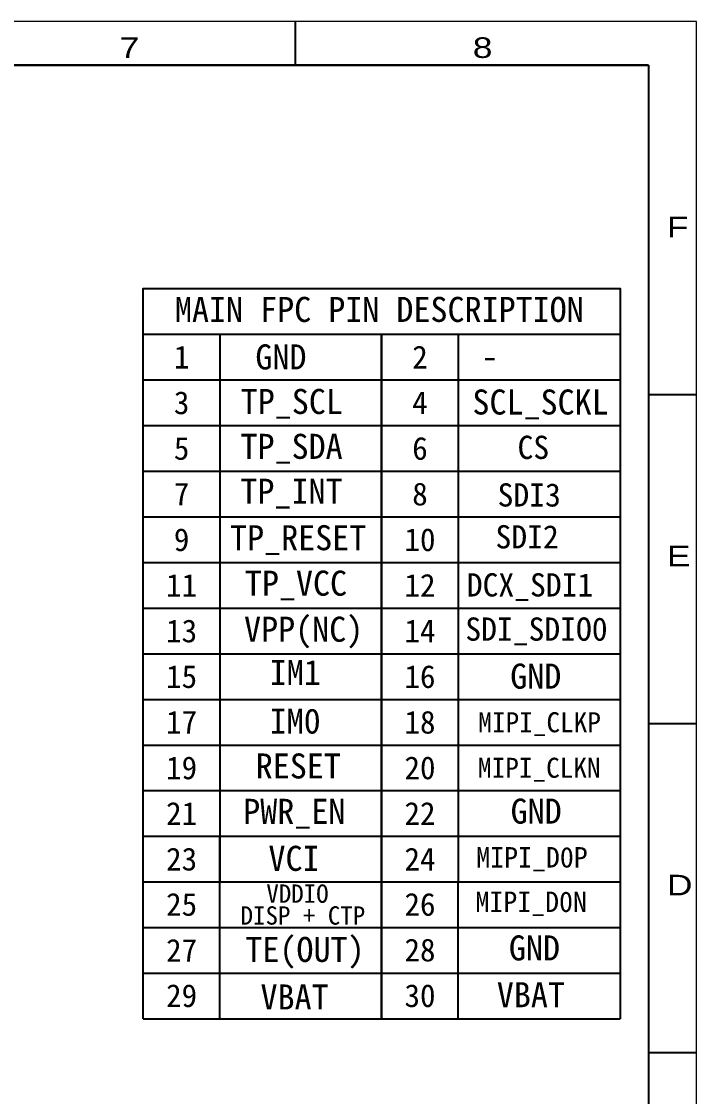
# Model space of a CAD drawing. Header units: millimetres. Extents: x 13 to 345, y 14 to 248.
# Drawn here: x 268.2 to 345.1, y 125.8 to 248.3 of the extents above; entities that cross this region are included whole.
import ezdxf

# ---------------------------------------------------------------- set-up
doc = ezdxf.new("R2010")
doc.units = ezdxf.units.MM
doc.styles.add('TEXTSTYLE_1', font='gdt_____.ttf', dxfattribs={"width": 0.8})
doc.styles.add('宋体', font='SimSun.ttf')

msp = doc.modelspace()

# ---------------------------------------------------------------- linework, layer by layer
at = {"color": 7, "linetype": 'Continuous'}
for p, q in [((299.3747, 243.3294), (299.3747, 248.3247)), ((339.6232, 243.3294), (19.0619, 243.3294)), ((248.5719, 243.3294), (339.6232, 243.3294)), ((339.6232, 243.3294), (339.6232, 18.2918)), ((339.6232, 243.3294), (339.6232, 210.0989)), ((339.6232, 205.8231), (345.0894, 205.8231)), ((339.6232, 168.3168), (345.0894, 168.3168)), ((339.6232, 130.8106), (345.0894, 130.8106))]:
    msp.add_line(p, q, dxfattribs=at)
at = {"color": 7, "lineweight": 15}
msp.add_line((339.6232, 243.3294), (339.6232, 221.8861), dxfattribs=at)
at = {"color": 0, "linetype": 'Continuous', "ltscale": 0.5}
msp.add_line((339.6232, 243.3294), (339.6232, 177.3719), dxfattribs=at)
at = {"lineweight": 0}
msp.add_lwpolyline([(345.0894, 13.7888), (345.0894, 248.3247), (13.4133, 248.3247), (13.4133, 13.7888)], close=True, dxfattribs=at)
at = {"color": 3}
for points in [[(282.034, 134.6546), (282.034, 217.8776), (309.2044, 217.8776)], [(309.2044, 217.8776), (336.3748, 217.8776), (336.3748, 134.6546)], [(309.2044, 212.6762), (309.2044, 134.6546)], [(309.2044, 134.6546), (309.2044, 212.6762)]]:
    msp.add_lwpolyline(points, dxfattribs=at)
at = {"color": 0, "linetype": 'Continuous'}
for points in [[(282.034, 212.6762), (309.2044, 212.6762)], [(290.7724, 212.6762), (290.7724, 150.2589)], [(309.2044, 212.6762), (336.3748, 212.6762)], [(317.9428, 212.6762), (317.9428, 150.2589)], [(282.034, 207.4748), (309.2044, 207.4748)], [(309.2044, 207.4748), (336.3748, 207.4748)], [(282.034, 202.2733), (309.2044, 202.2733)], [(309.2044, 202.2733), (336.3748, 202.2733)], [(282.034, 197.0719), (309.2044, 197.0719)], [(309.2044, 197.0719), (336.3748, 197.0719)], [(282.034, 191.8704), (309.2044, 191.8704)], [(309.2044, 191.8704), (336.3748, 191.8704)], [(282.034, 186.669), (309.2044, 186.669)], [(309.2044, 186.669), (336.3748, 186.669)], [(282.034, 181.4676), (309.2044, 181.4676)], [(309.2044, 181.4676), (336.3748, 181.4676)], [(282.034, 176.2661), (309.2044, 176.2661)], [(309.2044, 176.2661), (336.3748, 176.2661)], [(282.034, 171.0647), (309.2044, 171.0647)], [(309.2044, 171.0647), (336.3748, 171.0647)], [(282.034, 165.8633), (309.2044, 165.8633)], [(309.2044, 165.8633), (336.3748, 165.8633)], [(282.034, 160.6618), (309.2044, 160.6618)], [(309.2044, 160.6618), (336.3748, 160.6618)], [(282.034, 155.4604), (309.2044, 155.4604)], [(290.7724, 134.6546), (290.7724, 155.5387)], [(309.2044, 155.4604), (336.3748, 155.4604)], [(282.034, 150.2589), (309.2044, 150.2589)], [(282.034, 150.2589), (309.2044, 150.2589)], [(309.2044, 150.2589), (336.3748, 150.2589)], [(309.2044, 150.2589), (336.3748, 150.2589)], [(317.9428, 134.6546), (317.9428, 150.2589)], [(282.034, 145.0575), (309.2044, 145.0575)], [(309.2044, 145.0575), (336.3748, 145.0575)], [(282.034, 139.8561), (309.2044, 139.8561)], [(309.2044, 139.8561), (336.3748, 139.8561)], [(282.034, 134.6546), (309.2044, 134.6546)], [(309.2044, 134.6546), (336.3748, 134.6546)]]:
    msp.add_lwpolyline(points, dxfattribs=at)

# ---------------------------------------------------------------- texts
at = {"color": 7, "linetype": 'Continuous', "style": 'TEXTSTYLE_1', "width": 1.285714}
for s, p in [('7', (279.3396, 244.1726)), ('8', (319.5881, 244.1726)), ('F', (341.7226, 223.739)), ('E', (341.7226, 186.2328)), ('D', (341.7226, 148.7265))]:
    msp.add_text(s, height=2.3441, dxfattribs=at).set_placement(p)
at = {"color": 7, "linetype": 'ByBlock', "style": '宋体'}
msp.add_text('GND', height=2.85401, dxfattribs=at).set_placement((294.8123, 208.6701))
at = {"color": 3, "linetype": 'ByBlock', "style": '宋体'}
for s, height, p in [('-', 2.854, (320.5537, 208.7516)), ('SCL_SCKL', 2.85401, (319.548, 203.5296)), ('CS', 2.64928, (324.6906, 198.4632)), ('SDI3', 2.64928, (322.4188, 193.0402)), ('SDI2', 2.64928, (322.1809, 188.2677)), ('DCX_SDI1', 2.64928, (318.9056, 182.7883)), ('SDI_SDIO0', 2.64928, (318.74, 177.7495)), ('PWR_EN', 2.85401, (293.4218, 156.8769))]:
    msp.add_text(s, height=height, dxfattribs=at).set_placement(p)
at = {"color": 11, "linetype": 'ByBlock', "true_color": 0xf27172, "style": '宋体'}
for s, p in [('TP_SCL', (293.1376, 203.5913)), ('TP_SDA', (293.1094, 198.4751)), ('TP_INT', (293.1025, 193.3597)), ('TP_RESET', (291.9222, 188.0629)), ('TP_VCC', (293.6107, 182.8827))]:
    msp.add_text(s, height=2.85401, dxfattribs=at).set_placement(p)
at = {"color": 1, "linetype": 'ByBlock', "style": '宋体'}
for s, height, p in [('VPP(NC)', 2.85401, (293.5194, 177.6325)), ('VCI', 2.85401, (296.3008, 151.5178)), ('VDDIO', 2.08782, (296.0618, 147.8822))]:
    msp.add_text(s, height=height, dxfattribs=at).set_placement(p)
at = {"color": 4, "linetype": 'ByBlock', "style": '宋体'}
for s, p in [('IM1', (296.4465, 172.7044)), ('IM0', (296.435, 167.1644))]:
    msp.add_text(s, height=2.85401, dxfattribs=at).set_placement(p)
at = {"color": 7, "linetype": 'ByBlock', "true_color": 0xffffff, "style": '宋体'}
for p in [(323.8572, 172.2847), (323.9046, 156.9009), (323.706, 141.3088)]:
    msp.add_text('GND', height=2.85401, dxfattribs=at).set_placement(p)
at = {"color": 52, "linetype": 'ByBlock', "true_color": 0xc8c92d, "style": '宋体'}
for s, height, p in [('MIPI_CLKP', 2.28321, (320.2209, 167.3139)), ('MIPI_CLKN', 2.28321, (320.1825, 162.1269)), ('MIPI_D0P', 2.33427, (319.9879, 151.8977)), ('MIPI_D0N', 2.33427, (319.8947, 146.8313))]:
    msp.add_text(s, height=height, dxfattribs=at).set_placement(p)
at = {"color": 6, "linetype": 'ByBlock', "style": '宋体'}
for s, p in [('RESET', (294.8527, 162.0467)), ('VBAT', (295.3961, 135.717)), ('VBAT', (322.3296, 135.9757))]:
    msp.add_text(s, height=2.85401, dxfattribs=at).set_placement(p)
at = {"color": 2, "linetype": 'ByBlock', "style": '宋体'}
msp.add_text('DISP + CTP', height=2.08782, dxfattribs=at).set_placement((293.1289, 145.3893))
at = {"color": 141, "linetype": 'ByBlock', "true_color": 0xadddf7, "style": '宋体'}
msp.add_text('TE(OUT)', height=2.85401, dxfattribs=at).set_placement((293.6687, 141.1315))
at = {"color": 0, "linetype": 'Continuous', "line_spacing_factor": 0.9, "style": '宋体'}
for s, insert, char_height, width, attachment_point in [('MAIN FPC PIN DESCRIPTION', (308.9399, 216.9367), 2.854013, 160.115517, 2), ('1', (286.4032, 211.3758), 2.6007, 2.080576, 2), ('2', (313.5736, 211.3758), 2.6007, 2.080576, 2), ('3', (286.4032, 206.1744), 2.6007, 2.080576, 2), ('4', (313.5736, 206.1744), 2.6007, 2.080576, 2), ('6', (313.5736, 200.973), 2.6007, 2.080576, 2), ('5', (286.4032, 200.973), 2.6007, 2.080576, 2), ('7', (286.4032, 195.7715), 2.6007, 4.161151, 2), ('8', (313.5736, 195.7715), 2.6007, 4.161151, 2), ('9', (286.4032, 190.5701), 2.6007, 4.161151, 2), ('10', (313.5736, 190.5701), 2.60072, 4.161151, 2), ('11', (286.4032, 185.3686), 2.60072, 4.161151, 2), ('12', (313.5736, 185.3686), 2.60072, 4.161151, 2), ('13', (286.4032, 180.1672), 2.60072, 4.161151, 2), ('14', (313.5736, 180.1672), 2.60072, 4.161151, 2), ('15', (286.4032, 174.9658), 2.60072, 4.161151, 2), ('16', (313.5736, 174.9658), 2.60072, 4.161151, 2), ('17', (286.4032, 169.7643), 2.60072, 4.161151, 2), ('18', (313.5736, 169.7643), 2.60072, 4.161151, 2), ('19', (286.4032, 164.5629), 2.60072, 4.161151, 2), ('20', (313.5736, 164.5629), 2.60072, 4.161151, 2), ('21', (286.4032, 159.3615), 2.60072, 4.161151, 2), ('22', (313.5736, 159.3615), 2.60072, 4.161151, 2), ('23', (286.4032, 154.16), 2.60072, 4.161151, 2), ('24', (313.5736, 154.16), 2.60072, 4.161151, 2), ('25', (286.4032, 146.3579), 2.60072, 4.161151, 8), ('26', (313.5736, 146.3579), 2.60072, 4.161151, 8), ('\\pt2.60072;27', (286.4032, 141.1564), 2.60072, 4.161151, 8), ('28', (313.5736, 141.1564), 2.60072, 4.161151, 8), ('29', (286.4032, 135.955), 2.60072, 4.161151, 8), ('30', (313.5736, 135.955), 2.60072, 4.161151, 8)]:
    msp.add_mtext(s, dxfattribs=dict(at, insert=insert, char_height=char_height, width=width, attachment_point=attachment_point))

doc.saveas('drawing.dxf')
